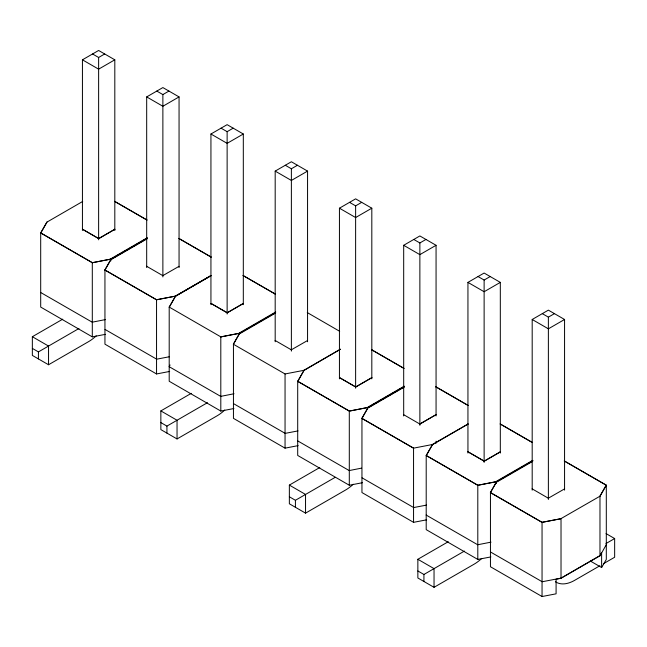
<?xml version="1.0" encoding="UTF-8"?>
<svg xmlns="http://www.w3.org/2000/svg" width="647" height="647" viewBox="0 0 647 647"><rect width="100%" height="100%" fill="white"/><g stroke="black" fill="none" stroke-linecap="round" stroke-linejoin="round"><path stroke-width="0.97" d="M169.288 307.204L175.458 296.294L211.213 275.622M170.072 364.981L169.118 366.655L220.692 396.376L234.036 393.756M600.036 496.039L606.215 485.129L564.257 460.947M606.376 544.548L600.206 555.458L560.973 578.143L542.178 581.75L490.539 552.012M105.404 334.345L92.303 336.861L40.696 307.074L40.696 232.88L47.021 221.929M169.651 371.443L156.55 373.958L104.943 344.172L104.943 269.977L111.268 259.026L92.303 262.674L40.696 232.88M233.907 408.532L220.805 411.055L169.199 381.261L169.199 307.066L175.523 296.116L211.019 275.622M362.409 482.719L349.299 485.242L297.701 455.448L297.701 381.261L304.025 370.302L285.052 373.958L233.365 344.22L239.519 333.342L275.509 312.622M426.656 519.816L413.554 522.339L361.948 492.545L361.948 418.358L368.272 407.4L349.299 411.055L297.701 381.261M490.911 556.913L477.801 559.429L426.203 529.642L426.203 455.448L432.528 444.497M590.299 561.006L601.621 567.54L601.621 552.934L599.979 555.781L561.022 578.272L556.088 579.227L556.088 593.825L542.049 596.526L490.45 566.74L490.45 492.545L496.775 481.594L477.801 485.242L426.203 455.448M599.979 555.781L599.979 496.2L606.304 485.242L564.321 461.004M601.621 567.54L606.304 559.437L606.304 485.242M82.436 230.478L82.436 59.815L98.627 50.474L114.81 59.815L114.81 230.478M92.553 53.976L98.627 57.478L104.693 53.976M114.81 59.815L98.627 69.164L82.436 59.815M146.683 267.575L146.683 96.913L162.874 87.571L179.057 96.913L179.057 267.575M156.8 91.073L162.874 94.575L168.94 91.073M179.057 96.913L162.874 106.262L146.683 96.913M82.711 201.435L46.964 222.107L40.785 233.017L92.359 262.739L111.413 258.986L147.006 238.428M210.938 304.664L210.938 134.01L227.129 124.661L243.312 134.01L243.312 304.664M221.056 128.163L227.129 131.673L233.195 128.163M243.312 134.01L227.129 143.351L210.938 134.01M114.81 229.232L98.627 238.573L82.436 229.232M114.899 229.313L98.789 238.622L82.557 229.248M147.209 237.789L110.855 258.784L110.855 260.806M147.476 238.088L111.017 259.148L104.863 270.034L156.509 299.763L175.297 296.156L211.051 275.493M111.688 259.261L147.184 238.767M275.185 341.762L275.185 171.107L291.376 161.758L307.56 171.107L307.56 341.762M285.303 165.26L291.376 168.77L297.442 165.26M307.56 171.107L291.376 180.448L275.185 171.107M96.257 335.858A37.203 21.48 -60 0 1 88.51 341.681L48.541 364.754L32.35 355.413L32.35 336.715L62.759 319.157M162.826 275.63L179.057 266.329M32.35 348.401L38.424 351.903L78.95 328.506M339.44 378.859L339.44 208.197L355.624 198.847L371.815 208.197L371.815 378.859M349.558 202.357L355.624 205.859L361.697 202.357M371.815 208.197L355.624 217.546L339.44 208.197M243.312 303.419L227.129 312.768L210.938 303.419M243.401 303.508L227.291 312.808L211.059 303.435M239.35 332.97L275.711 311.983M240.191 333.456L275.687 312.962M403.688 415.956L403.688 245.294L419.871 235.945L436.062 245.294L436.062 415.956M413.805 239.455L419.871 242.957L425.944 239.455M436.062 245.294L419.871 254.643L403.688 245.294M224.76 410.044A37.203 21.48 -60 0 1 217.004 415.875L177.043 438.949L160.852 429.6L160.852 410.91L191.261 393.352M291.328 349.817L307.56 340.516M160.852 422.588L166.926 426.098L207.452 402.693M303.799 370.351L340.419 349.178M340.379 349.315L303.961 370.48L297.79 381.398L349.364 411.12L368.418 407.367L404.011 386.809M467.943 453.046L467.943 282.383L484.126 273.042L500.317 282.383L500.317 453.046M478.06 276.544L484.126 280.046L490.2 276.544M500.317 282.383L484.126 291.732L467.943 282.383M371.815 377.605L355.624 386.955L339.44 377.605M371.904 377.694L355.793 386.995L339.562 377.63M367.852 407.165L404.213 386.17M404.48 386.469L368.022 407.529L361.867 418.407L413.514 448.145M368.693 407.642L404.181 387.149M532.19 490.143L532.19 319.481L548.373 310.139L564.564 319.481L564.564 490.143M542.307 313.641L548.373 317.143L554.447 313.641M564.564 319.481L548.373 328.83L532.19 319.481M353.262 484.239A37.203 21.48 -60 0 1 345.506 490.062L305.538 513.136L289.355 503.787L289.355 485.096L319.764 467.538M419.83 424.011L435.941 414.711M436.062 414.703L419.871 424.052L403.599 414.638M289.355 496.783L295.42 500.285L335.081 477.389M468.016 424.003L432.301 444.538L413.554 448.153L361.948 418.358M468.21 424.003L432.463 444.675L426.292 455.585L477.866 485.307L496.92 481.554M500.317 451.8L484.126 461.141L467.943 451.8M500.406 451.889L484.296 461.19L468.064 451.816M532.716 460.365L496.354 481.352L496.354 483.374M532.974 460.664L496.516 481.716L490.369 492.602L542.016 522.331L560.803 518.732L599.979 496.2M497.195 481.829L532.683 461.343M481.764 558.426A37.203 21.48 -60 0 1 474.008 564.249L434.04 587.322L417.857 577.981L417.857 559.283L448.266 541.725M548.332 498.198L564.564 488.897M417.857 570.969L423.922 574.471L464.449 551.074M605.964 543.569L614.65 538.555L614.65 557.245L603.352 563.763M599.882 565.769L574.682 580.319A37.203 21.48 -60 0 1 555.401 581.734M105.534 319.569L92.197 322.19L40.624 292.468M220.862 336.925L239.916 333.181M361.584 468.129L349.194 470.571L297.62 440.85M491.033 542.137L477.696 544.758L426.122 515.036M104.943 269.977L156.55 299.771L175.523 296.116M169.199 307.066L220.805 336.861L239.77 333.213L233.446 344.164L233.446 418.358L285.052 448.153L298.154 445.629M169.538 356.715L156.679 359.182L105.032 329.444M298.032 430.902L285.181 433.369L233.535 403.639M426.535 505.097L413.676 507.563L362.037 477.826M490.45 492.545L542.049 522.339L561.022 518.692L561.022 578.272M114.616 201.354L147.006 220.004M178.75 238.379L211.092 257.021M243.118 275.541L275.501 294.191L243.07 275.533M114.568 201.338L146.934 220.02M178.815 238.436L211.181 257.118M307.252 312.566L339.683 331.313M435.819 386.817L468.177 405.499M435.754 386.76L468.096 405.394M146.594 266.257L162.874 275.671M275.096 340.451L291.376 349.865M532.101 488.825L548.373 498.239M606.053 533.589L614.65 538.555M32.35 336.715L48.541 346.064L48.541 364.754M160.852 410.91L177.043 420.251L177.043 438.949M289.355 485.096L305.538 494.445L305.538 513.136M417.857 559.283L434.04 568.632L434.04 587.322M548.373 317.143L548.373 499.492M542.049 522.339L542.049 596.526M484.126 280.046L484.126 462.395M477.801 485.242L477.801 559.429M436.062 441.197L436.062 443.219M423.922 574.471L423.922 581.483M419.871 242.957L419.871 425.305M413.554 448.153L413.554 522.339M355.624 205.859L355.624 388.208M349.299 411.055L349.299 485.242M295.42 500.285L295.42 507.297M291.376 168.77L291.376 351.111M285.052 373.958L285.052 448.153M227.129 131.673L227.129 314.013M220.805 336.861L220.805 411.055M166.926 426.098L166.926 433.102M162.874 94.575L162.874 276.924M156.55 299.771L156.55 373.958M98.627 57.478L98.627 239.827M92.303 262.674L92.303 336.861M38.424 351.903L38.424 358.915M403.93 368.402L371.572 349.72L404.003 368.378M532.432 442.588L500.074 423.906L532.505 442.572"/></g></svg>
